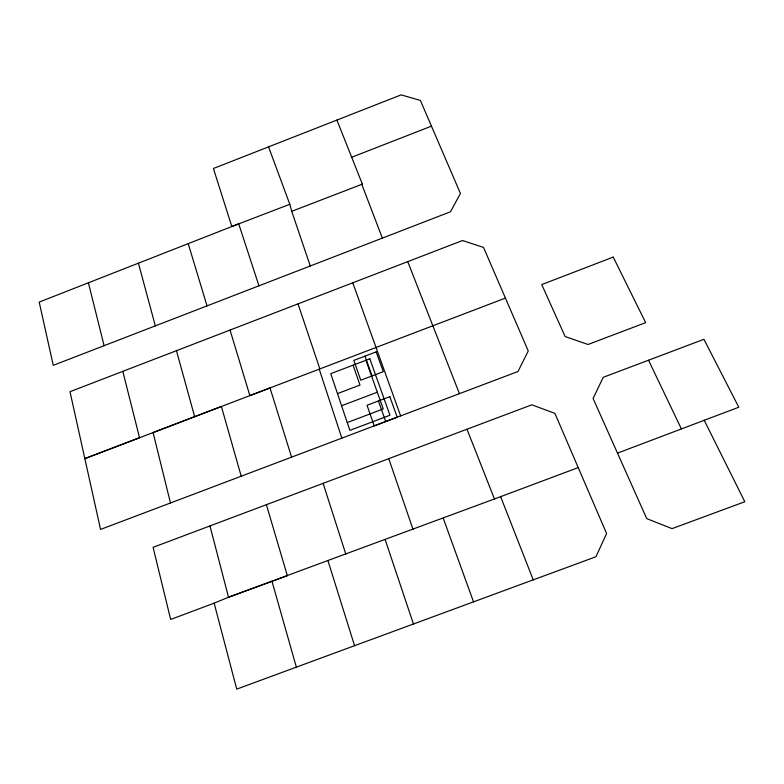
<?xml version="1.0" encoding="UTF-8"?>
<svg xmlns="http://www.w3.org/2000/svg" width="784" height="784" viewBox="0 0 784 784"><rect width="100%" height="100%" fill="white"/><g stroke="black" fill="none" stroke-linecap="round" stroke-linejoin="round"><path stroke-width="1.18" d="M494.459 498.967L578.22 467.597L606.6 533.522L595.948 556.738L236.739 689.126L214.15 603.151L228.516 597.251L494.459 498.967L466.97 429.23M268.559 146.882L289.806 204.301L231.839 226.517L213.395 168.501L401.163 94.874L420.391 100.43L460.424 193.462L450.506 211.768L53.263 365.334L39.2 302.085L238.718 223.852L258.955 285.827M336.904 120.079L362.365 184.132L361.787 184.367L382.347 238.101M351.32 157.398L431.445 126.155M122.814 371.351L69.992 391.706L100.558 529.425L517.989 371.498L528.259 350.967L483.552 247.45L462.54 240.531L122.814 371.351L139.532 437.727L84.633 458.699L221.392 406.484L241.207 476.202M310.268 265.992L291.736 211.317L362.365 184.132M505.406 298.096L153.076 432.572L170.481 502.975M617.469 453.132L738.802 407.219L703.934 339.305L603.219 377.31L593.096 398.497L646.751 518.626L672.045 528.632L744.8 501.731L704.169 420.175M337.473 393.607L360.003 385.071L353.065 365.177M341.569 405.74L377.31 392.225M347.253 422.556L383.239 408.934L365.961 360.287M578.22 467.597L554.935 413.403L531.856 404.809L153.096 547.33L170.657 619.458L214.15 603.151M648.544 360.258L681.316 428.77M500.506 496.341L533.247 579.876M407.749 261.64L459.434 393.676M443.264 518.312L473.526 601.847M400.634 415.902L352.771 282.799M364.991 356.142L372.028 375.928M378.427 400.967L385.708 421.527M388.756 458.64L413.07 529.514M298.018 303.898L319.872 368.931M385.228 539.823L413.452 624.015M319.225 369.156L341.824 438.119M323.116 483.375L345.793 554.082M327.918 560.54L354.554 645.693M291.589 457.18L270.019 387.933L249.871 395.646L230.035 330.054M188.278 243.853L207.035 305.878M266.393 504.729L287.356 575.701L228.516 597.251L209.975 525.937M271.989 581.316L296.362 667.164M289.806 204.301L291.736 211.317M176.459 350.713L194.657 416.686M138.445 263.257L155.34 325.899M88.396 282.75L104.096 345.685M613.225 257.093L541.744 284.582L565.127 336.532L588.02 344.499L645.653 322.636L613.225 257.093M376.163 351.898L353.829 360.385L360.758 380.201L383.298 371.665L376.163 351.898M369.823 358.817L330.74 373.654L349.889 430.347L389.962 415.236L369.823 358.817M389.824 396.665L367.049 405.269L374.223 425.859L397.214 417.196L389.824 396.665"/></g></svg>
